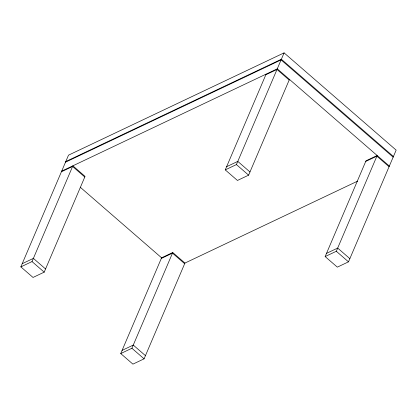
<?xml version="1.0" encoding="UTF-8"?>
<svg xmlns="http://www.w3.org/2000/svg" width="417" height="417" viewBox="0 0 417 417"><rect width="100%" height="100%" fill="white"/><g stroke="black" fill="none" stroke-linecap="round" stroke-linejoin="round"><path stroke-width="0.63" d="M20.85 266.88L32.026 261.579L72.866 165.82L85.047 176.391L44.202 272.15L33.032 277.451L20.85 266.88L68.503 155.16L284.081 52.865L396.15 150.12L348.497 261.84L337.327 267.141L325.145 256.57L365.99 160.811L377.161 155.51L336.316 251.269L325.145 256.57M184.934 263.075L144.089 358.834L132.919 364.135L120.737 353.564L161.577 257.805L172.753 252.504L184.934 263.075L357.614 181.134M120.737 353.564L131.908 348.263L172.753 252.504M289.455 79.397L248.615 175.156L237.44 180.457L225.258 169.886L266.103 74.127M225.258 169.886L236.434 164.579L284.081 52.865M65.777 161.546L281.36 59.25L393.429 156.505M65.505 162.182L281.089 59.886L393.153 157.141M61.695 171.121L277.274 68.826L389.342 166.081M61.424 171.762L72.594 166.456L84.776 177.027M265.832 74.763L277.003 69.462L289.184 80.033M22.21 263.69L33.386 258.384L45.568 268.955M226.619 166.691L237.794 161.389L249.976 171.96M161.306 258.446L172.482 253.145L184.663 263.716M365.714 161.447L376.89 156.146L389.071 166.717M122.098 350.374L133.268 345.073L145.45 355.644M326.506 253.374L337.676 248.073L349.858 258.644M236.434 164.579L248.615 175.156M336.316 251.269L348.497 261.84M80.246 187.223L161.577 257.805M32.026 261.579L44.202 272.15M131.908 348.263L144.089 358.834"/></g></svg>
